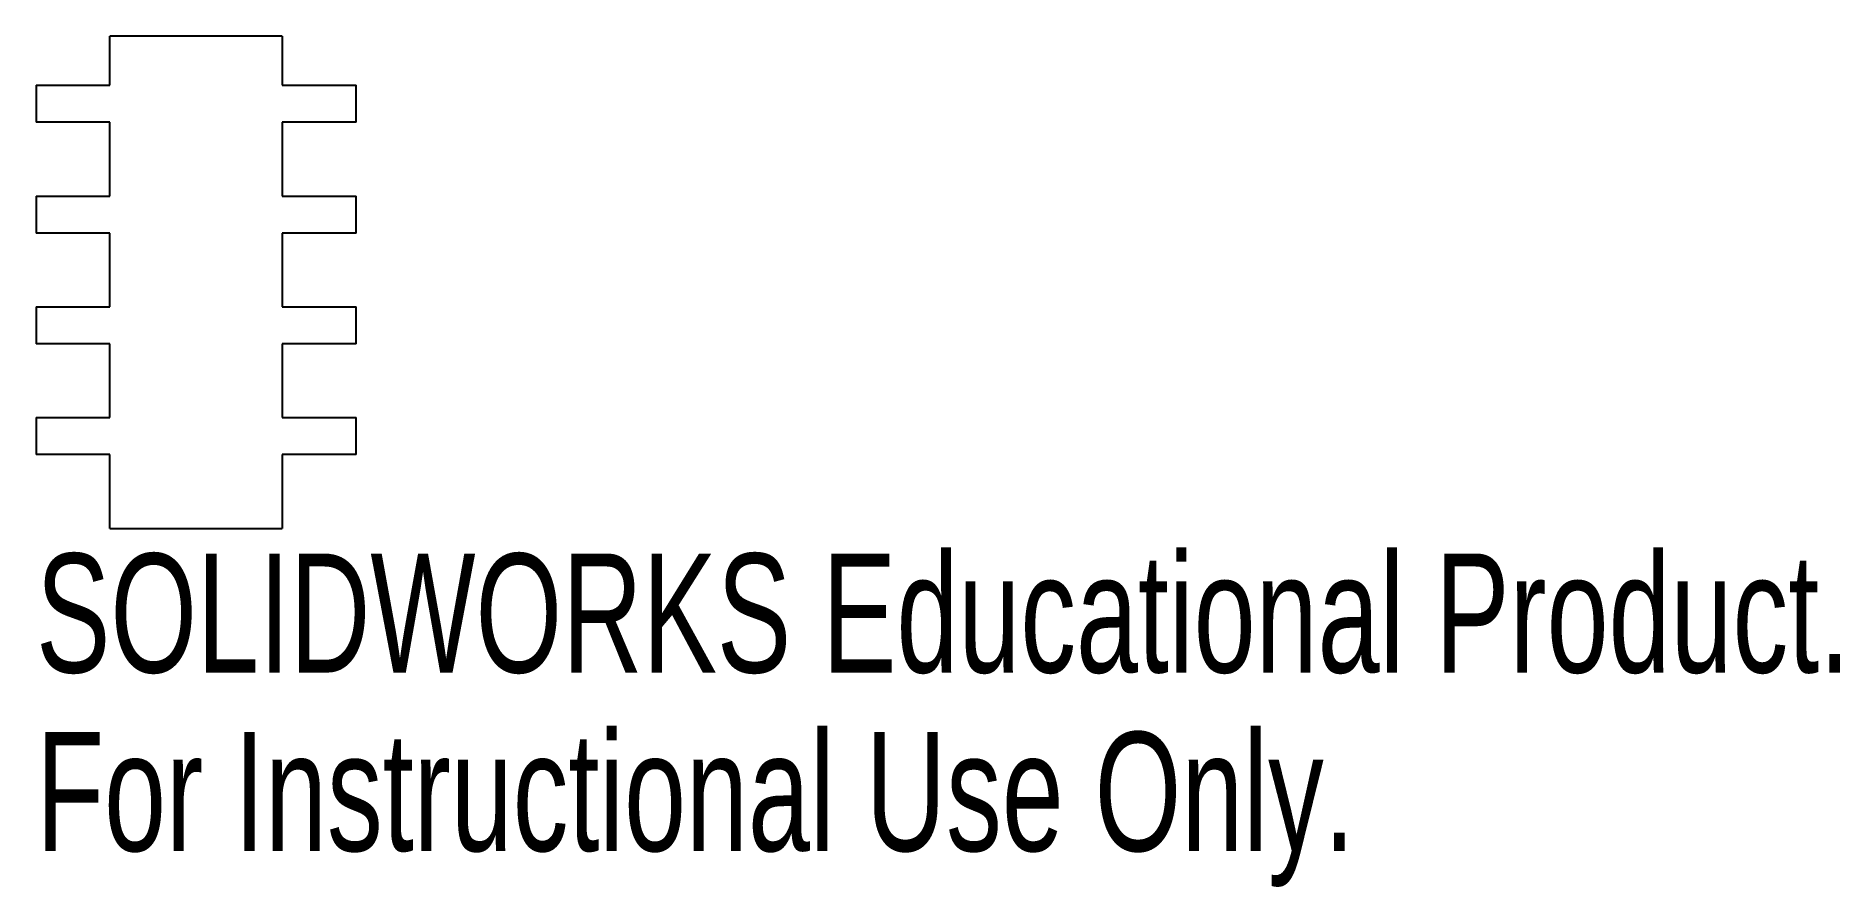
# Model space of a CAD drawing. Header units: millimetres. Extents: x -6.5 to 66.8, y -24.6 to 10.
import ezdxf

# ---------------------------------------------------------------- set-up
doc = ezdxf.new("R2010")
doc.units = ezdxf.units.MM
doc.styles.add('SLDTEXTSTYLE0', font='TXT', dxfattribs={"width": 0.7})

msp = doc.modelspace()

# ---------------------------------------------------------------- linework, layer by layer
at = {"color": 7, "linetype": 'Continuous', "lineweight": 25}
for p, q in [((-3.5, 8), (-3.5, 10)), ((3.5, 10), (-3.5, 10)), ((3.5, 10), (3.5, 8)), ((-6.5, 8), (-3.5, 8)), ((-6.5, 8), (-6.5, 6.5)), ((3.5, 8), (6.5, 8)), ((6.5, 6.5), (6.5, 8)), ((-3.5, 6.5), (-6.5, 6.5)), ((-3.5, 3.5), (-3.5, 6.5)), ((6.5, 6.5), (3.5, 6.5)), ((3.5, 6.5), (3.5, 3.5)), ((-6.5, 3.5), (-3.5, 3.5)), ((-6.5, 3.5), (-6.5, 2)), ((3.5, 3.5), (6.5, 3.5)), ((6.5, 2), (6.5, 3.5)), ((-3.5, 2), (-6.5, 2)), ((-3.5, -1), (-3.5, 2)), ((6.5, 2), (3.5, 2)), ((3.5, 2), (3.5, -1)), ((-6.5, -1), (-3.5, -1)), ((-6.5, -1), (-6.5, -2.5)), ((3.5, -1), (6.5, -1)), ((6.5, -2.5), (6.5, -1)), ((-3.5, -2.5), (-6.5, -2.5)), ((-3.5, -5.5), (-3.5, -2.5)), ((6.5, -2.5), (3.5, -2.5)), ((3.5, -2.5), (3.5, -5.5)), ((-6.5, -5.5), (-3.5, -5.5)), ((-6.5, -5.5), (-6.5, -7)), ((3.5, -5.5), (6.5, -5.5)), ((6.5, -7), (6.5, -5.5)), ((-3.5, -7), (-6.5, -7)), ((-3.5, -10), (-3.5, -7)), ((6.5, -7), (3.5, -7)), ((3.5, -7), (3.5, -10)), ((-3.5, -10), (3.5, -10))]:
    msp.add_line(p, q, dxfattribs=at)

# ---------------------------------------------------------------- texts
at = {"color": 7, "linetype": 'Continuous', "char_height": 4.83362, "attachment_point": 1, "style": 'SLDTEXTSTYLE0'}
for s, insert in [('SOLIDWORKS Educational Product.', (-6.5, -11.02)), ('For Instructional Use Only.', (-6.5, -18.27))]:
    msp.add_mtext(s, dxfattribs=dict(at, insert=insert))

doc.saveas('drawing.dxf')
